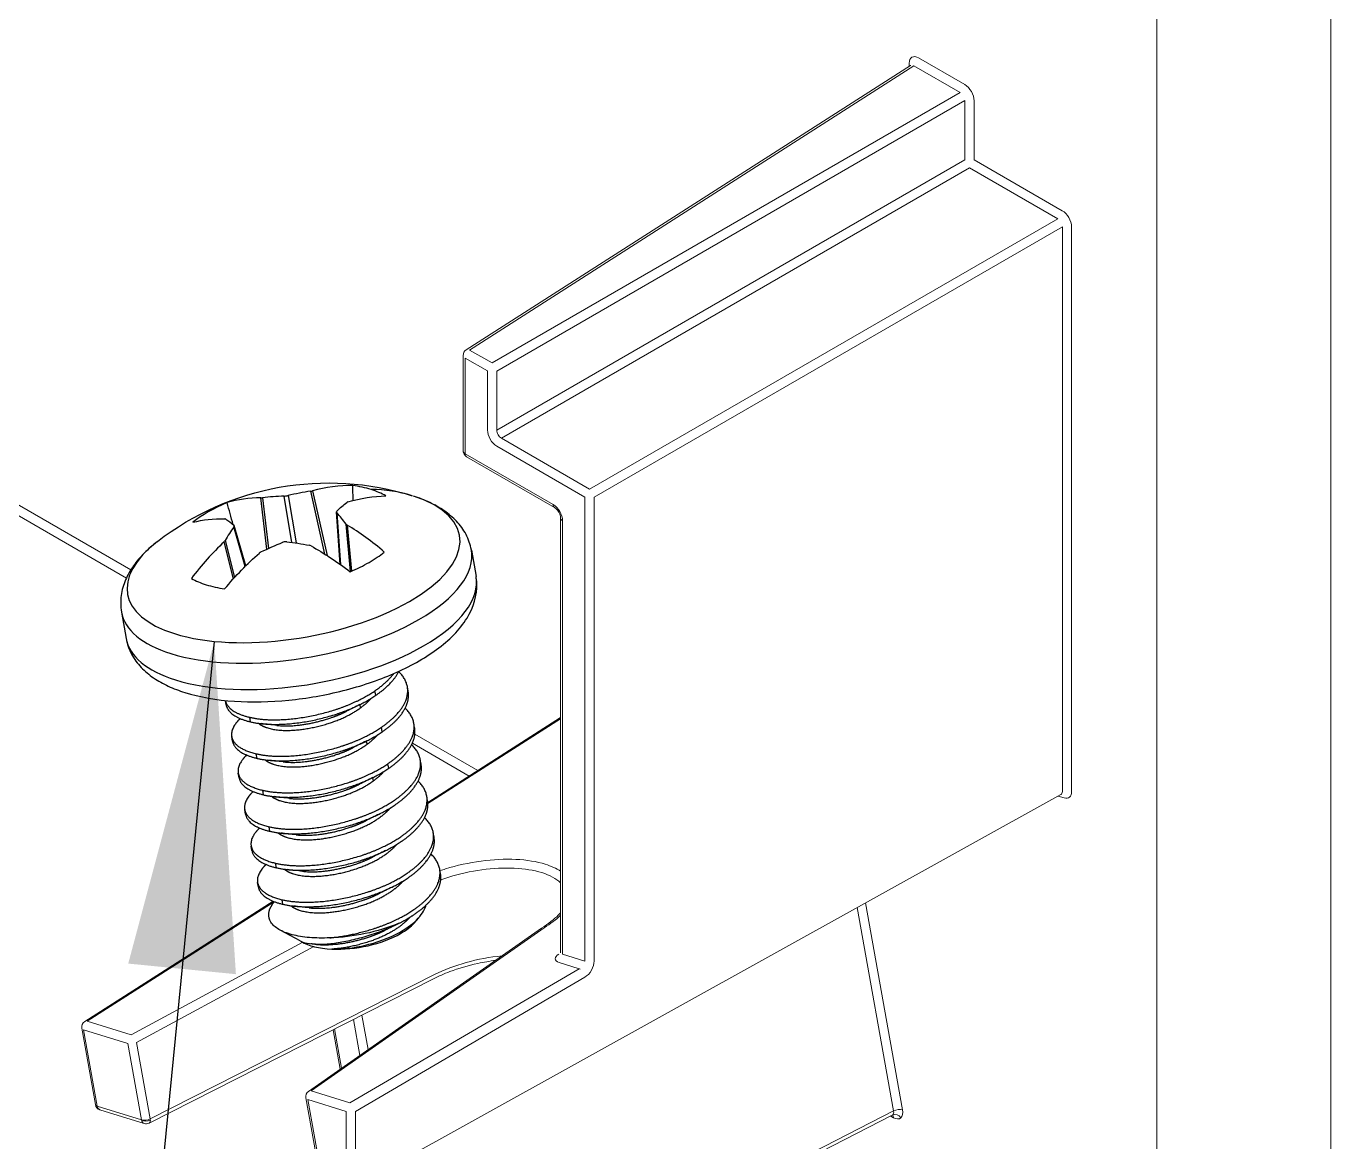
# Model space of a CAD drawing. Extents: x 0 to 11.3, y -6 to 0.
# Drawn here: x 5.117 to 6.108, y -2.109 to -1.262 of the extents above; entities that cross this region are included whole.
import ezdxf

# ---------------------------------------------------------------- set-up
doc = ezdxf.new("R2010")
doc.units = 0
doc.header["$LTSCALE"] = 0.5
doc.header["$MEASUREMENT"] = 0
doc.layers.get('0').update_dxf_attribs({"color": 255, "linetype": 'CONTINUOUS'})
for name, color, linetype in [('End Cap', 92, 'CONTINUOUS'), ('FAB DWG', 221, 'CONTINUOUS'), ('Hardware', 242, 'CONTINUOUS')]:
    doc.layers.add(name, color=color, linetype=linetype)
doc.styles.add('ROM2', font='romans.shx', dxfattribs={"width": 0.85, "height": 1.5})
doc.dimstyles.new('LAYOUT_OVERALL-2020', dxfattribs={"dimtxt": 1.5, "dimasz": 1.5, "dimexe": 0.125, "dimexo": 0.125, "dimgap": 0.06, "dimtad": 0, "dimtih": 1, "dimtoh": 1, "dimdec": 4, "dimzin": 7, "dimdsep": 46, "dimlunit": 4, "dimtxsty": 'ROM2', "dimblk1": 'OPEN90', "dimcen": 0, "dimclrd": 256, "dimclre": 256, "dimclrt": 6, "dimadec": 0, "dimazin": 2, "dimtp": 0.1, "dimtm": 0.1, "dimtfac": 0.71, "dimtdec": 4, "dimtofl": 0, "dimtmove": 0, "dimatfit": 3, "dimfxl": 1, "dimfrac": 2, "dimtolj": 1, "dimtzin": 7, "dimlwd": -1, "dimlwe": -1, "dimarcsym": 1})

# ---------------------------------------------------------------- blocks, each defined once
blk = doc.blocks.new('_Open90')
at = {"color": 0, "linetype": 'ByBlock', "lineweight": -2}
for p, q in [((-0.5, 0.5), (0, 0)), ((0, 0), (-1, 0)), ((0, 0), (-0.5, -0.5))]:
    blk.add_line(p, q, dxfattribs=at)

msp = doc.modelspace()

# ---------------------------------------------------------------- linework, layer by layer
at = {"layer": 'End Cap', "lineweight": 13, "transparency": 16777216, "extrusion": (1.11022e-16, 0.816497, 0.57735)}
for p, q in [((6.10832, -0.92782), (6.10832, -4.38565)), ((5.97609, -1.00416), (5.97609, -4.41708)), ((5.83016, -1.30619), (5.79498, -1.28589)), ((5.45135, -1.50764), (5.78901, -1.29172)), ((5.45395, -1.50783), (5.79154, -1.29195)), ((5.78791, -1.28997), (5.78791, -1.29242)), ((5.79154, -1.29195), (5.82672, -1.31226)), ((5.82672, -1.31226), (5.47097, -1.51765)), ((5.47451, -1.52377), (5.83025, -1.31839)), ((5.83025, -1.31839), (5.83025, -1.36325)), ((5.83723, -1.3633), (5.83723, -1.31844)), ((5.83025, -1.36325), (5.47451, -1.56864)), ((5.9042, -1.40197), (5.83723, -1.3633)), ((5.47804, -1.57476), (5.83379, -1.36937)), ((5.83379, -1.36937), (5.90076, -1.40804)), ((5.90076, -1.40804), (5.54501, -1.61343)), ((5.54855, -1.61955), (5.90429, -1.41416)), ((5.90429, -1.41416), (5.90429, -1.84318)), ((5.91127, -1.84323), (5.91127, -1.41421)), ((5.44904, -1.58453), (5.44904, -1.51185)), ((5.45051, -1.51389), (5.46753, -1.52372)), ((5.45051, -1.58658), (5.45051, -1.51389)), ((5.47097, -1.51765), (5.45395, -1.50783)), ((5.46753, -1.52372), (5.46753, -1.56859)), ((5.47451, -1.56864), (5.47451, -1.52377)), ((4.94028, -1.53504), (5.19314, -1.68103)), ((5.19646, -1.67489), (4.94372, -1.52897)), ((5.54501, -1.61343), (5.47804, -1.57476)), ((5.4746, -1.58083), (5.54157, -1.61949)), ((5.51748, -1.62524), (5.45051, -1.58658)), ((5.51851, -1.62753), (5.45154, -1.58886)), ((5.54157, -1.61949), (5.54157, -1.97193)), ((5.54855, -1.97198), (5.54855, -1.61955)), ((5.52168, -1.63098), (5.52248, -1.63052)), ((5.52308, -1.96585), (5.52308, -1.63544)), ((5.52455, -1.96663), (5.52455, -1.63748)), ((5.42217, -1.85147), (5.52308, -1.78707)), ((5.42224, -1.85241), (5.52308, -1.78806)), ((5.46024, -1.82718), (5.41235, -1.79953)), ((5.41042, -1.80647), (5.45361, -1.83141)), ((5.90319, -1.8455), (5.36612, -2.1434)), ((5.90121, -1.8466), (5.90578, -1.84802)), ((5.16148, -2.01784), (5.3046, -1.92651)), ((5.16328, -2.01768), (5.30555, -1.92688)), ((5.74838, -1.93137), (5.77602, -2.08583)), ((5.78291, -2.08492), (5.75479, -1.92781)), ((5.50852, -1.94701), (5.3316, -2.07096)), ((5.33358, -2.07067), (5.5105, -1.94673)), ((5.32712, -1.95768), (5.19685, -2.02812)), ((5.20086, -2.03375), (5.33547, -1.96096)), ((5.54157, -1.97193), (5.52455, -1.96663)), ((5.42736, -1.98218), (5.21126, -2.09186)), ((5.53715, -1.9778), (5.36281, -2.07977)), ((5.5219, -1.97305), (5.53715, -1.9778)), ((5.2104, -2.09508), (5.4265, -1.98539)), ((5.36714, -2.08625), (5.54148, -1.98427)), ((5.19685, -2.02812), (5.16328, -2.01768)), ((5.36568, -2.01626), (5.37058, -2.04365)), ((5.37685, -2.03926), (5.37214, -2.01298)), ((5.16965, -2.08105), (5.15925, -2.02294)), ((5.17104, -2.08221), (5.16063, -2.0241)), ((5.16063, -2.0241), (5.1942, -2.03455)), ((5.35562, -2.05413), (5.35024, -2.0241)), ((5.35666, -2.0534), (5.35132, -2.02355)), ((5.1942, -2.03455), (5.2046, -2.09266)), ((5.21126, -2.09186), (5.20086, -2.03375)), ((5.36281, -2.07977), (5.33358, -2.07067)), ((5.32955, -2.07594), (5.33995, -2.13405)), ((5.33093, -2.0771), (5.36016, -2.08619)), ((5.34133, -2.13521), (5.33093, -2.0771)), ((5.2046, -2.09266), (5.17104, -2.08221)), ((5.17309, -2.08494), (5.20665, -2.09539)), ((5.36016, -2.08619), (5.36016, -2.14107)), ((5.36714, -2.14112), (5.36714, -2.08625)), ((5.41688, -2.27224), (5.77506, -2.0891)), ((5.77602, -2.08583), (5.41795, -2.26891)), ((5.77389, -2.0897), (5.77602, -2.09094))]:
    msp.add_line(p, q, dxfattribs=at)
at = {"layer": 'End Cap', "lineweight": 13, "transparency": 16777216, "extrusion": (-6.40988e-17, 1.66533e-16, -1)}
msp.add_arc((-5.45404, -1.51185), 0.005, 0, 57.40311, dxfattribs=at)
at = {"layer": 'End Cap', "lineweight": 13, "transparency": 16777216, "extrusion": (-8.5876e-18, 2.22045e-16, -1)}
msp.add_arc((-5.45404, -1.58453), 0.005, 300, 0, dxfattribs=at)
at = {"layer": 'End Cap', "lineweight": 13, "transparency": 16777216, "extrusion": (1.02435e-16, 3.33067e-16, -1)}
msp.add_arc((-5.16417, -2.02206), 0.005, 349.85231, 57.45442, dxfattribs=at)
at = {"layer": 'End Cap', "lineweight": 13, "transparency": 16777216, "extrusion": (-8.5876e-18, 1.66533e-16, -1)}
msp.add_arc((-5.33447, -2.07506), 0.005, 349.85231, 54.98533, dxfattribs=at)
at = {"layer": 'End Cap', "lineweight": 13, "transparency": 16777216, "extrusion": (1.02435e-16, 1.66533e-16, -1)}
msp.add_arc((-5.17457, -2.08017), 0.005, 287.28609, 349.85231, dxfattribs=at)
at = {"layer": 'End Cap', "lineweight": 13, "transparency": 16777216, "extrusion": (1.02435e-16, 2.22045e-16, -1)}
msp.add_arc((-5.20814, -2.09062), 0.005, 243.08996, 287.28609, dxfattribs=at)
at = {"layer": 'End Cap', "lineweight": 13, "transparency": 16777216, "extrusion": (2.55213e-17, 3.22675e-16, -1)}
msp.add_ellipse((5.794, -1.29301), major_axis=(0.00384, -0.00771), ratio=0.611894, start_param=-4.030089, end_param=-3.179469, dxfattribs=at)
at = {"layer": 'End Cap', "lineweight": 13, "transparency": 16777216, "extrusion": (-6.09123e-17, 2.92665e-16, -1)}
msp.add_ellipse((5.79458, -1.29267), major_axis=(0.00476, -0.00718), ratio=0.611894, start_param=-3.103716, end_param=-2.253096, dxfattribs=at)
at = {"layer": 'End Cap', "lineweight": 13, "transparency": 16777216}
for centre, major_axis, ratio, start_param, end_param in [((5.79098, -1.29556), (0.00174, -0.00396), 0.607897, -3.075114, -3.046521), ((5.45404, -1.58453), (-0.0025, -0.00433), 0.57735, -0.785398, 0), ((5.52101, -1.6232), (-0.0025, -0.00433), 0.57735, -0.785398, 0.000005), ((5.90094, -1.84159), (0.00227, -0.00389), 0.635348, -0.010682, 0.82339), ((5.4711, -1.99963), (-0.0689, -0.01233), 0.432923, -1.755604, -0.962937), ((5.53804, -1.98218), (0.00252, -0.00432), 0.542752, 2.352586, 2.579133), ((5.17457, -2.08017), (-0.00492, -0.00088), 0.432923, 0, 0.695126), ((5.17457, -2.08017), (-0.00149, -0.00477), 0.692275, -0.927394, 0), ((5.77271, -2.08542), (-0.00258, 0.00354), 0.61304, -3.240894, -3.086737), ((5.77249, -2.09298), (0.0025, 0.00433), 0.57735, -0.785398, -0.179247), ((5.77297, -2.08519), (0.00216, -0.00387), 0.598865, 0.12679, 1.091442), ((5.77802, -2.09309), (-0.00329, 0.00377), 0.811264, -1.729299, -0.200584), ((5.77938, -2.08696), (-0.00492, -0.00088), 0.432923, -2.446467, -0.901876), ((5.20814, -2.09062), (0.00492, 0.00088), 0.432923, -2.446467, -0.962937), ((5.20814, -2.09062), (0.005, 0), 0.57735, -2.356194, -0.870446), ((5.20814, -2.09062), (0.00226, -0.00446), 0.514818, 0, 0.815728), ((5.20814, -2.09062), (-0.00226, 0.00446), 0.514818, -2.325865, -2.100161)]:
    msp.add_ellipse(centre, major_axis=major_axis, ratio=ratio, start_param=start_param, end_param=end_param, dxfattribs=at)
at = {"layer": 'End Cap', "lineweight": 13, "transparency": 16777216, "extrusion": (9.65488e-17, 2.60222e-16, -1)}
msp.add_ellipse((5.83057, -1.31345), major_axis=(0.00496, -0.00771), ratio=0.540375, start_param=-2.331832, end_param=-1.481211, dxfattribs=at)
at = {"layer": 'End Cap', "lineweight": 13, "transparency": 16777216, "extrusion": (1.43788e-16, 4.48545e-16, -1)}
msp.add_ellipse((5.83115, -1.31446), major_axis=(-0.00419, 0.00815), ratio=0.540375, start_param=1.481211, end_param=2.331832, dxfattribs=at)
at = {"layer": 'End Cap', "lineweight": 13, "transparency": 16777216, "extrusion": (2.06522e-16, 3.97046e-16, -1)}
msp.add_ellipse((5.9046, -1.40922), major_axis=(0.00496, -0.00771), ratio=0.540375, start_param=-2.331832, end_param=-1.481211, dxfattribs=at)
at = {"layer": 'End Cap', "lineweight": 13, "transparency": 16777216, "extrusion": (2.43941e-16, 3.75219e-16, -1)}
msp.add_ellipse((5.90519, -1.41023), major_axis=(-0.00419, 0.00815), ratio=0.540375, start_param=1.481211, end_param=2.331832, dxfattribs=at)
at = {"layer": 'End Cap', "lineweight": 13, "transparency": 16777216, "extrusion": (3.19415e-16, 2.89195e-16, -1)}
msp.add_ellipse((5.47361, -1.57257), major_axis=(-0.00419, 0.00815), ratio=0.540375, start_param=-1.660381, end_param=-0.809761, dxfattribs=at)
at = {"layer": 'End Cap', "lineweight": 13, "transparency": 16777216, "extrusion": (2.36572e-16, 3.50371e-16, -1)}
msp.add_ellipse((5.47419, -1.57357), major_axis=(0.00496, -0.00771), ratio=0.540375, start_param=0.809761, end_param=1.660381, dxfattribs=at)
at = {"layer": 'End Cap', "lineweight": 13, "transparency": 16777216, "extrusion": (1.72796e-16, 1.5009e-16, -1)}
msp.add_ellipse((5.47763, -1.57059), major_axis=(-0.00208, 0.00409), ratio=0.569264, start_param=-1.664548, end_param=-0.813996, dxfattribs=at)
at = {"layer": 'End Cap', "lineweight": 13, "transparency": 16777216, "extrusion": (3.58158e-16, 3.6558e-16, -1)}
msp.add_ellipse((5.47792, -1.57109), major_axis=(0.0025, -0.00384), ratio=0.569264, start_param=0.813996, end_param=1.664548, dxfattribs=at)
at = {"layer": 'End Cap', "lineweight": 13, "transparency": 16777216, "extrusion": (1.2326e-32, 5.55112e-17, -1)}
msp.add_ellipse((5.45404, -1.58453), major_axis=(-0.005, 0), ratio=0.57735, start_param=-0.785398, end_param=0, dxfattribs=at)
at = {"layer": 'End Cap', "lineweight": 13, "transparency": 16777216, "extrusion": (1.73273e-16, 2.43597e-16, -1)}
msp.add_ellipse((5.51788, -1.6325), major_axis=(0.00496, -0.00771), ratio=0.540375, start_param=-2.331832, end_param=-1.481211, dxfattribs=at)
at = {"layer": 'End Cap', "lineweight": 13, "transparency": 16777216, "extrusion": (9.80061e-17, 1.12852e-16, -1)}
msp.add_ellipse((5.51846, -1.6335), major_axis=(-0.00419, 0.00815), ratio=0.540375, start_param=1.481211, end_param=2.331832, dxfattribs=at)
at = {"layer": 'End Cap', "lineweight": 13, "transparency": 16777216, "extrusion": (-8.05497e-17, 1.11022e-16, -1)}
msp.add_ellipse((5.52808, -1.63544), major_axis=(-0.005, 0), ratio=0.57735, start_param=-0.785398, end_param=0.000005, dxfattribs=at)
at = {"layer": 'End Cap', "lineweight": 13, "transparency": 16777216, "extrusion": (4.08372e-17, 2.31946e-16, -1)}
msp.add_ellipse((5.51139, -1.95111), major_axis=(-0.00287, 0.0041), ratio=0.014683, start_param=0, end_param=0.058734, dxfattribs=at)
at = {"layer": 'End Cap', "lineweight": 13, "transparency": 16777216, "extrusion": (1.28884e-16, 4.13956e-16, -1)}
msp.add_ellipse((5.77644, -2.08402), major_axis=(0.00474, -0.00732), ratio=0.613354, start_param=-0.088945, end_param=0.87579, dxfattribs=at)
at = {"layer": 'End Cap', "lineweight": 13, "transparency": 16777216, "extrusion": (1.51611e-16, 3.21489e-16, -1)}
msp.add_ellipse((5.77696, -2.08356), major_axis=(0.0039, -0.00796), ratio=0.594211, start_param=-1.122922, end_param=-0.158187, dxfattribs=at)
at = {"layer": 'End Cap', "lineweight": 13, "transparency": 16777216, "extrusion": (-2.42037e-16, 2.49733e-16, -1)}
msp.add_ellipse((5.20814, -2.09062), major_axis=(-0.00149, -0.00477), ratio=0.692275, start_param=0, end_param=0.927394, dxfattribs=at)
at = {"layer": 'End Cap', "lineweight": 13, "transparency": 16777216}
for points, knots in [([(5.52168, -1.63098), (5.52138, -1.63046), (5.52104, -1.62996), (5.52034, -1.62908), (5.51997, -1.62869), (5.51927, -1.62805), (5.51893, -1.62779), (5.5186, -1.62758), (5.51856, -1.62755), (5.51851, -1.62753)], [0, 0, 0, 0, 0.00178637, 0.00178637, 0.003525184, 0.003525184, 0.005213675, 0.005213675, 0.005489646, 0.005489646, 0.005489646, 0.005489646]), ([(5.52308, -1.63544), (5.52308, -1.63518), (5.52306, -1.63486), (5.52294, -1.63414), (5.52285, -1.63374), (5.52258, -1.63287), (5.52239, -1.63238), (5.52202, -1.63159), (5.52186, -1.63128), (5.52168, -1.63098)], [0, 0, 0, 0, 0.001417555, 0.001417555, 0.002836711, 0.002836711, 0.004455887, 0.004455887, 0.005496764, 0.005496764, 0.005496764, 0.005496764]), ([(5.90384, -1.84531), (5.90384, -1.84531), (5.90383, -1.84531), (5.90376, -1.84531), (5.90365, -1.84532), (5.90344, -1.84538), (5.90337, -1.8454), (5.9033, -1.84543)], [0.001051951, 0.001051951, 0.001051951, 0.001051951, 0.001605707, 0.001605707, 0.003160955, 0.003160955, 0.003876773, 0.003876773, 0.003876773, 0.003876773]), ([(5.51139, -1.89838), (5.505, -1.89639), (5.49739, -1.89515), (5.48907, -1.89475), (5.48076, -1.89435), (5.47173, -1.89478), (5.46262, -1.89602), (5.45351, -1.89725), (5.4443, -1.8993), (5.43563, -1.90201), (5.43422, -1.90245), (5.43281, -1.90291), (5.43142, -1.90339)], [0, 0, 0, 0, 0.25, 0.25, 0.25, 0.5, 0.5, 0.5, 0.75, 0.75, 0.75, 0.7909221, 0.7909221, 0.7909221, 0.7909221]), ([(5.432, -1.9103), (5.43398, -1.90958), (5.436, -1.90889), (5.43805, -1.90825), (5.44614, -1.90571), (5.45473, -1.90379), (5.46323, -1.90263), (5.47173, -1.90146), (5.48015, -1.90105), (5.48791, -1.90142), (5.49567, -1.9018), (5.50277, -1.90295), (5.50874, -1.9048)], [0.1866662, 0.1866662, 0.1866662, 0.1866662, 0.25, 0.25, 0.25, 0.5, 0.5, 0.5, 0.75, 0.75, 0.75, 1, 1, 1, 1]), ([(5.50876, -1.94685), (5.51385, -1.94371), (5.51816, -1.94032), (5.52196, -1.93636), (5.52254, -1.93571), (5.52308, -1.93506)], [0, 0, 0, 0, 0.0222126, 0.0222126, 0.02659988, 0.02659988, 0.02659988, 0.02659988]), ([(5.47367, -1.97143), (5.46916, -1.97203), (5.46464, -1.97282), (5.45281, -1.97539), (5.44562, -1.97748), (5.43454, -1.98161), (5.43034, -1.98345), (5.4265, -1.98539)], [3.9141302, 3.9141302, 3.9141302, 3.9141302, 4.102203, 4.102203, 4.4145464, 4.4145464, 4.6251225, 4.6251225, 4.6251225, 4.6251225]), ([(5.5219, -1.97305), (5.52007, -1.97248), (5.519, -1.97147), (5.51897, -1.9703), (5.51894, -1.96912), (5.51994, -1.96779), (5.52172, -1.96666)], [0, 0, 0, 0, 0.5, 0.5, 0.5, 1, 1, 1, 1]), ([(5.54855, -1.97198), (5.54855, -1.97414), (5.54779, -1.97671), (5.54649, -1.97897), (5.54519, -1.98123), (5.54335, -1.98318), (5.54148, -1.98427)], [0, 0, 0, 0, 0.5, 0.5, 0.5, 1, 1, 1, 1]), ([(5.77568, -2.08894), (5.77568, -2.08894), (5.77568, -2.08894), (5.77566, -2.08894), (5.77556, -2.08894), (5.77534, -2.08899), (5.77522, -2.08903), (5.7751, -2.08908)], [0.002734673, 0.002734673, 0.002734673, 0.002734673, 0.002943575, 0.002943575, 0.004487537, 0.004487537, 0.005644887, 0.005644887, 0.005644887, 0.005644887])]:
    msp.add_open_spline(points, degree=3, knots=knots, dxfattribs=at)
for points in [[(5.91127, -1.84323), (5.91127, -1.84699), (5.90895, -1.84901), (5.90578, -1.84802)], [(5.52308, -1.90373), (5.51989, -1.90161), (5.51595, -1.8998), (5.51139, -1.89838)], [(5.50874, -1.9048), (5.51483, -1.9067), (5.51972, -1.90933), (5.52308, -1.9125)], [(5.5105, -1.94673), (5.51544, -1.94368), (5.51969, -1.94042), (5.52308, -1.93707)]]:
    msp.add_open_spline(points, degree=3, dxfattribs=at)
at = {"layer": 'Hardware', "linetype": 'Continuous', "lineweight": 25, "transparency": 16777216, "extrusion": (1.11022e-16, 0.816497, 0.57735)}
for p, q in [((5.34402, -1.6629), (5.33326, -1.61503)), ((5.33462, -1.61476), (5.34567, -1.66394)), ((5.29987, -1.65908), (5.29536, -1.62015)), ((5.29659, -1.62006), (5.30105, -1.65853)), ((5.31889, -1.65394), (5.31298, -1.61878)), ((5.31599, -1.61837), (5.32204, -1.6544)), ((5.35571, -1.67069), (5.35289, -1.6308)), ((5.35317, -1.63141), (5.35596, -1.67087)), ((5.28339, -1.67219), (5.27478, -1.64217)), ((5.28382, -1.67176), (5.27505, -1.64117)), ((5.36335, -1.67616), (5.36007, -1.64001)), ((5.36093, -1.64075), (5.36411, -1.67583)), ((5.27451, -1.68156), (5.26736, -1.65359)), ((5.26816, -1.65262), (5.27533, -1.68066)), ((5.45528, -1.65974), (5.45883, -1.67977)), ((5.18942, -1.70684), (5.19297, -1.72687)), ((5.40726, -1.76703), (5.40665, -1.76356)), ((5.26892, -1.77724), (5.26835, -1.77403)), ((5.38266, -1.77012), (5.38204, -1.76666)), ((5.37112, -1.77958), (5.37068, -1.7771)), ((5.28753, -1.79027), (5.28691, -1.78681)), ((5.41217, -1.79474), (5.41156, -1.79127)), ((5.27383, -1.80496), (5.27322, -1.80149)), ((5.38757, -1.79784), (5.38695, -1.79437)), ((5.37603, -1.8073), (5.37559, -1.80481)), ((5.29244, -1.81799), (5.29182, -1.81452)), ((5.39248, -1.82555), (5.39186, -1.82208)), ((5.41708, -1.82245), (5.41647, -1.81899)), ((5.27874, -1.83267), (5.27813, -1.82921)), ((5.38094, -1.83501), (5.3805, -1.83253)), ((5.29735, -1.8457), (5.29673, -1.84224)), ((5.42199, -1.85016), (5.42138, -1.8467)), ((5.28365, -1.86038), (5.28304, -1.85692)), ((5.30226, -1.87341), (5.30164, -1.86995)), ((5.4269, -1.87787), (5.42629, -1.87441)), ((5.28856, -1.88809), (5.28795, -1.88463)), ((5.30717, -1.90112), (5.30655, -1.89766)), ((5.43181, -1.90559), (5.4312, -1.90212)), ((5.29347, -1.91581), (5.29286, -1.91234)), ((5.31208, -1.92884), (5.31146, -1.92537)), ((5.41171, -1.94312), (5.41535, -1.93903)), ((5.32528, -1.9567), (5.31002, -1.94851))]:
    msp.add_line(p, q, dxfattribs=at)
at = {"layer": 'Hardware', "linetype": 'Continuous', "lineweight": 25, "transparency": 16777216, "extrusion": (1.02435e-16, 2.22045e-16, -1)}
msp.add_arc((-5.34673, -1.82091), 0.21214, 52.22007, 107.44214, dxfattribs=at)
at = {"layer": 'Hardware', "linetype": 'Continuous', "lineweight": 25, "transparency": 16777216}
for centre, major_axis, ratio, start_param, end_param in [((5.34049, -1.81597), (-0.1311, -0.16582), 0.894144, -2.381083, -2.293516), ((5.34577, -1.82071), (0.04275, 0.20778), 0.726457, 0.152499, 0.347154), ((5.31645, -1.64996), (-0.0872, -0.01545), 0.434625, -2.445708, -2.237506), ((5.34673, -1.82091), (0.06359, 0.20238), 0.691207, 0, 0.214631), ((5.31645, -1.64996), (-0.0872, -0.01545), 0.434625, -2.653909, -2.445708), ((5.32016, -1.67094), (0.12612, 0.02235), 0.434625, -2.445708, 0.690811), ((5.31645, -1.64996), (-0.0872, -0.01545), 0.434625, -1.083113, -0.66671), ((5.34776, -1.82044), (-0.08845, 0.19281), 0.613033, -0.279491, -0.084836), ((5.35388, -1.81413), (-0.14548, 0.15336), 0.832759, -0.637488, -0.549921), ((5.36323, -1.81707), (-0.04793, 0.20588), 0.305745, -0.61081, -0.523243), ((5.3309, -1.8215), (0.00796, -0.21124), 0.453941, -2.601739, -2.514172), ((5.34776, -1.82044), (-0.08845, 0.19281), 0.613033, -0.926369, -0.731714), ((5.32016, -1.67094), (-0.12612, -0.02235), 0.434625, -0.690811, 0.695885), ((5.34577, -1.82071), (-0.04275, -0.20778), 0.726457, -2.342216, -2.147561), ((5.31645, -1.64996), (0.0872, 0.01545), 0.434625, -0.874912, -0.66671), ((5.32235, -1.68329), (0.13293, 0.02355), 0.434625, -0.874912, 0), ((5.31645, -1.64996), (0.0872, 0.01545), 0.434625, -1.083113, -0.874912), ((5.31645, -1.64996), (0.0872, 0.01545), 0.434625, -2.653909, -2.445708), ((5.3259, -1.70332), (0.13293, 0.02355), 0.434625, -0.874912, 0), ((5.31645, -1.64996), (0.0872, 0.01545), 0.434625, -2.445708, -2.237506), ((5.32235, -1.68329), (-0.13293, -0.02355), 0.434625, 0, 0.695885), ((5.32235, -1.68329), (0.13293, 0.02355), 0.434625, -2.445708, -0.874912), ((5.3259, -1.70332), (-0.13293, -0.02355), 0.434625, 0, 0.695885), ((5.3259, -1.70332), (0.13293, 0.02355), 0.434625, -2.445708, -0.874912), ((5.36792, -1.9405), (0.04796, 0.0085), 0.434625, -2.047437, -0.874912), ((5.36792, -1.9405), (0.04796, 0.0085), 0.434625, -0.874912, -0.503608), ((5.36792, -1.9405), (0.04796, 0.0085), 0.434625, -2.694998, -2.047437)]:
    msp.add_ellipse(centre, major_axis=major_axis, ratio=ratio, start_param=start_param, end_param=end_param, dxfattribs=at)
at = {"layer": 'Hardware', "linetype": 'Continuous', "lineweight": 25, "transparency": 16777216, "extrusion": (-3.28877e-17, 2.28303e-16, -1)}
msp.add_ellipse((5.36306, -1.82306), major_axis=(0.02763, 0.20957), ratio=0.378181, start_param=-0.453131, end_param=-0.365564, dxfattribs=at)
at = {"layer": 'Hardware', "linetype": 'Continuous', "lineweight": 25, "transparency": 16777216, "extrusion": (-1.06599e-16, 1.04773e-16, -1)}
msp.add_ellipse((5.34774, -1.82133), major_axis=(0.08187, 0.19569), ratio=0.650697, start_param=-0.480857, end_param=-0.286202, dxfattribs=at)
at = {"layer": 'Hardware', "linetype": 'Continuous', "lineweight": 25, "transparency": 16777216, "extrusion": (6.79873e-18, 1.14237e-16, -1)}
msp.add_ellipse((5.34673, -1.82091), major_axis=(0.06359, 0.20238), ratio=0.00106, start_param=0, end_param=0.004239, dxfattribs=at)
at = {"layer": 'Hardware', "linetype": 'Continuous', "lineweight": 25, "transparency": 16777216, "extrusion": (3.773e-16, 3.32154e-16, -1)}
msp.add_ellipse((5.34574, -1.8216), major_axis=(-0.12173, 0.17373), ratio=0.537273, start_param=0.189421, end_param=0.384076, dxfattribs=at)
at = {"layer": 'Hardware', "linetype": 'Continuous', "lineweight": 25, "transparency": 16777216, "extrusion": (1.51009e-16, 3.62313e-16, -1)}
msp.add_ellipse((5.33073, -1.8275), major_axis=(-0.08047, 0.19548), ratio=0.229985, start_param=0.321964, end_param=0.409531, dxfattribs=at)
at = {"layer": 'Hardware', "linetype": 'Continuous', "lineweight": 25, "transparency": 16777216, "extrusion": (3.10854e-17, 4.70001e-16, -1)}
msp.add_ellipse((5.35347, -1.8286), major_axis=(0.15901, 0.13928), ratio=0.818384, start_param=-1.250054, end_param=-1.162486, dxfattribs=at)
at = {"layer": 'Hardware', "linetype": 'Continuous', "lineweight": 25, "transparency": 16777216, "extrusion": (2.24747e-17, 3.22902e-16, -1)}
msp.add_ellipse((5.34008, -1.83044), major_axis=(0.17328, -0.12108), ratio=0.756999, start_param=-2.185625, end_param=-2.098058, dxfattribs=at)
at = {"layer": 'Hardware', "linetype": 'Continuous', "lineweight": 25, "transparency": 16777216, "extrusion": (-8.35931e-18, 1.23845e-16, -1)}
msp.add_ellipse((5.34774, -1.82133), major_axis=(0.08187, 0.19569), ratio=0.650697, start_param=-1.127735, end_param=-0.93308, dxfattribs=at)
at = {"layer": 'Hardware', "linetype": 'Continuous', "lineweight": 25, "transparency": 16777216, "extrusion": (2.09061e-16, 2.82052e-16, -1)}
msp.add_ellipse((5.34574, -1.8216), major_axis=(0.12173, -0.17373), ratio=0.537273, start_param=-2.305294, end_param=-2.110639, dxfattribs=at)
at = {"layer": 'Hardware', "linetype": 'Continuous', "lineweight": 25, "transparency": 16777216, "extrusion": (1.3665e-16, 2.42117e-17, -1)}
msp.add_ellipse((5.36474, -1.9225), major_axis=(-0.06794, -0.01204), ratio=0.434625, start_param=-2.036775, end_param=-1.2416, dxfattribs=at)
at = {"layer": 'Hardware', "linetype": 'Continuous', "lineweight": 25, "transparency": 16777216}
for points in [[(5.33326, -1.61503), (5.33376, -1.61496), (5.33423, -1.61486), (5.33462, -1.61476)], [(5.36551, -1.62208), (5.36537, -1.61826), (5.36523, -1.61444), (5.36509, -1.61062)], [(5.27427, -1.64037), (5.27273, -1.63482), (5.27119, -1.62927), (5.26965, -1.62372)], [(5.29536, -1.62015), (5.2957, -1.62015), (5.29613, -1.62012), (5.29659, -1.62006)], [(5.36143, -1.62318), (5.36105, -1.62329), (5.36074, -1.62344), (5.36054, -1.6236)], [(5.26862, -1.63621), (5.26845, -1.6361), (5.26819, -1.63604), (5.26786, -1.63603)], [(5.36007, -1.64001), (5.36027, -1.64027), (5.36057, -1.64053), (5.36093, -1.64075)], [(5.26736, -1.65359), (5.2677, -1.65327), (5.26797, -1.65294), (5.26816, -1.65262)], [(5.29543, -1.66119), (5.29496, -1.66142), (5.29453, -1.6617), (5.29417, -1.66201)], [(5.33343, -1.65663), (5.33305, -1.65642), (5.33259, -1.65625), (5.3321, -1.65616)], [(5.37051, -1.77719), (5.3671, -1.77888), (5.36371, -1.78056), (5.3604, -1.78224)], [(5.30736, -1.79295), (5.30344, -1.79249), (5.29955, -1.79206), (5.29566, -1.79164)], [(5.37542, -1.8049), (5.37201, -1.80659), (5.36862, -1.80827), (5.36531, -1.80995)], [(5.31227, -1.82066), (5.30835, -1.82021), (5.30446, -1.81977), (5.30058, -1.81935)], [(5.38033, -1.83261), (5.37692, -1.8343), (5.37353, -1.83599), (5.37022, -1.83766)], [(5.31718, -1.84837), (5.31326, -1.84792), (5.30937, -1.84749), (5.30549, -1.84706)], [(5.38524, -1.86032), (5.38183, -1.86201), (5.37844, -1.8637), (5.37513, -1.86537)], [(5.32209, -1.87608), (5.31817, -1.87563), (5.31428, -1.8752), (5.3104, -1.87477)], [(5.39015, -1.88804), (5.38674, -1.88973), (5.38335, -1.89141), (5.38004, -1.89309)], [(5.327, -1.90379), (5.32308, -1.90334), (5.31919, -1.90291), (5.31531, -1.90249)], [(5.39506, -1.91575), (5.39165, -1.91744), (5.38827, -1.91912), (5.38495, -1.9208)], [(5.33191, -1.93151), (5.32799, -1.93106), (5.3241, -1.93062), (5.32022, -1.9302)], [(5.39994, -1.94348), (5.39654, -1.94516), (5.39316, -1.94684), (5.38986, -1.94851)], [(5.33682, -1.95922), (5.33565, -1.95909), (5.33449, -1.95895), (5.33334, -1.95882)]]:
    msp.add_open_spline(points, degree=3, dxfattribs=at)
for points, knots in [([(5.31298, -1.61878), (5.31338, -1.61877), (5.31382, -1.61873), (5.31425, -1.61868), (5.31469, -1.61863), (5.31514, -1.61855), (5.31557, -1.61846), (5.31572, -1.61843), (5.31586, -1.6184), (5.31599, -1.61837)], [0, 0, 0, 0, 0.00003392832, 0.00003392832, 0.00003392832, 0.00006785849, 0.00006785849, 0.00006785849, 0.00007902941, 0.00007902941, 0.00007902941, 0.00007902941]), ([(5.45528, -1.65974), (5.45455, -1.6556), (5.45314, -1.65159), (5.44927, -1.64423), (5.44681, -1.64088), (5.44119, -1.6349), (5.43803, -1.63225), (5.43119, -1.62753), (5.42751, -1.62546), (5.41968, -1.62178), (5.41553, -1.62019), (5.41118, -1.6188)], [2.4457078, 2.4457078, 2.4457078, 2.4457078, 2.58387, 2.58387, 2.7220321, 2.7220321, 2.8601942, 2.8601942, 2.9983563, 2.9983563, 3.1365184, 3.1365184, 3.1365184, 3.1365184]), ([(5.35321, -1.63006), (5.35303, -1.63023), (5.35292, -1.63043), (5.35289, -1.63062), (5.35286, -1.63082), (5.35291, -1.63102), (5.35303, -1.63122), (5.35307, -1.63128), (5.35311, -1.63134), (5.35317, -1.63141)], [0, 0, 0, 0, 0.00003392832, 0.00003392832, 0.00003392832, 0.00006785849, 0.00006785849, 0.00006785849, 0.00007902941, 0.00007902941, 0.00007902941, 0.00007902941]), ([(5.27478, -1.64217), (5.27494, -1.64193), (5.27504, -1.6417), (5.27507, -1.6415), (5.2751, -1.64129), (5.27506, -1.64111), (5.27495, -1.64096), (5.27491, -1.64091), (5.27487, -1.64086), (5.27481, -1.64082)], [0, 0, 0, 0, 0.00003392832, 0.00003392832, 0.00003392832, 0.00006785849, 0.00006785849, 0.00006785849, 0.00007902941, 0.00007902941, 0.00007902941, 0.00007902941]), ([(5.21677, -1.65324), (5.21316, -1.65604), (5.20982, -1.65897), (5.20372, -1.66511), (5.20098, -1.66832), (5.19617, -1.6751), (5.19412, -1.67867), (5.1909, -1.68623), (5.18974, -1.69021), (5.18863, -1.69845), (5.18869, -1.7027), (5.18942, -1.70684)], [4.89649, 4.89649, 4.89649, 4.89649, 5.0346521, 5.0346521, 5.1728142, 5.1728142, 5.3109763, 5.3109763, 5.4491384, 5.4491384, 5.5873005, 5.5873005, 5.5873005, 5.5873005]), ([(5.315, -1.65344), (5.31459, -1.6534), (5.31415, -1.65339), (5.31371, -1.65344), (5.31327, -1.65348), (5.31282, -1.65358), (5.3124, -1.65371), (5.31226, -1.65375), (5.31212, -1.6538), (5.31199, -1.65386)], [0, 0, 0, 0, 0.00003392832, 0.00003392832, 0.00003392832, 0.00006785849, 0.00006785849, 0.00006785849, 0.00007902941, 0.00007902941, 0.00007902941, 0.00007902941]), ([(5.23755, -1.76796), (5.24888, -1.77152), (5.26162, -1.77369), (5.28842, -1.77549), (5.30239, -1.77519), (5.3304, -1.77238), (5.34442, -1.76992), (5.37145, -1.7631), (5.38445, -1.75873), (5.40846, -1.74831), (5.41942, -1.74224), (5.43842, -1.72835), (5.44641, -1.72049), (5.45685, -1.70346), (5.45984, -1.69428), (5.45931, -1.68313), (5.45913, -1.68144), (5.45883, -1.67977)], [0, 0, 0, 0, 0.357927, 0.357927, 0.702311, 0.702311, 1.039571, 1.039571, 1.376757, 1.376757, 1.720649, 1.720649, 2.077895, 2.077895, 2.389932, 2.389932, 2.445708, 2.445708, 2.445708, 2.445708]), ([(5.19297, -1.72687), (5.19371, -1.73104), (5.19513, -1.73508), (5.19905, -1.74248), (5.20154, -1.74585), (5.20721, -1.75186), (5.21041, -1.75451), (5.21732, -1.75924), (5.22105, -1.76132), (5.22896, -1.76499), (5.23315, -1.76658), (5.23755, -1.76796)], [5.5873005, 5.5873005, 5.5873005, 5.5873005, 5.7264775, 5.7264775, 5.8656544, 5.8656544, 6.0048314, 6.0048314, 6.1440083, 6.1440083, 6.2831853, 6.2831853, 6.2831853, 6.2831853]), ([(5.34772, -1.95434), (5.34225, -1.95461), (5.3371, -1.95455), (5.32746, -1.95375), (5.32297, -1.953), (5.31515, -1.95092), (5.31173, -1.94955), (5.30631, -1.94636), (5.30429, -1.94453), (5.30166, -1.94044), (5.30112, -1.93825), (5.30153, -1.93361), (5.3025, -1.93117), (5.30461, -1.92813), (5.30509, -1.92752), (5.30561, -1.9269)], [0, 0, 0, 0, 0.000439934, 0.000439934, 0.000879869, 0.000879869, 0.001319803, 0.001319803, 0.001759737, 0.001759737, 0.002199672, 0.002199672, 0.002639606, 0.002639606, 0.002749728, 0.002749728, 0.002749728, 0.002749728]), ([(5.40348, -1.94856), (5.40877, -1.94535), (5.41314, -1.94174), (5.41766, -1.93627), (5.41885, -1.93441), (5.42016, -1.93156), (5.42052, -1.93053), (5.42078, -1.92951)], [0.0015044946, 0.0015044946, 0.0015044946, 0.0015044946, 0.002051055, 0.002051055, 0.0023243353, 0.0023243353, 0.0024776059, 0.0024776059, 0.0024776059, 0.0024776059]), ([(5.32528, -1.9567), (5.32552, -1.95683), (5.32579, -1.95696), (5.32762, -1.95776), (5.32978, -1.95834), (5.33728, -1.95939), (5.34378, -1.95926), (5.35495, -1.95782), (5.35883, -1.95714), (5.3669, -1.9554), (5.37112, -1.95431), (5.37947, -1.95183), (5.38366, -1.95043), (5.39197, -1.9472), (5.39601, -1.94542), (5.39994, -1.94348)], [0.000274981, 0.000274981, 0.000274981, 0.000274981, 0.000336272, 0.000336272, 0.000672544, 0.000672544, 0.001345089, 0.001345089, 0.001681361, 0.001681361, 0.002017633, 0.002017633, 0.002353905, 0.002353905, 0.002690178, 0.002690178, 0.002690178, 0.002690178]), ([(5.3492, -1.96292), (5.35356, -1.96299), (5.35813, -1.9627), (5.36771, -1.96146), (5.37258, -1.96051), (5.38698, -1.95677), (5.3962, -1.95299), (5.40348, -1.94856)], [0, 0, 0, 0, 0.000376124, 0.000376124, 0.000752247, 0.000752247, 0.001504495, 0.001504495, 0.001504495, 0.001504495])]:
    msp.add_open_spline(points, degree=3, knots=knots, dxfattribs=at)
for points, weights in [([(5.38204, -1.76666), (5.39117, -1.76042), (5.39634, -1.75357)], [0.933012701892, 0.933012701892, 0.966790475697]), ([(5.38266, -1.77012), (5.39543, -1.7614), (5.40021, -1.75185)], [0.933012701892, 0.933012701892, 0.999111291109]), ([(5.26836, -1.77403), (5.27017, -1.7829), (5.28691, -1.78681)], [0.939195924502, 0.912660862265, 1]), ([(5.37112, -1.77958), (5.37581, -1.77616), (5.37905, -1.77247)], [0.933012701892, 0.933012701892, 0.951206786299]), ([(5.26892, -1.77724), (5.27053, -1.7863), (5.28753, -1.79027)], [0.939970629489, 0.911423520108, 1]), ([(5.37603, -1.8073), (5.38072, -1.80387), (5.38396, -1.80018)], [0.933012701892, 0.933012701892, 0.951206786299]), ([(5.27383, -1.80496), (5.27544, -1.81402), (5.29244, -1.81799)], [0.939970629489, 0.911423520108, 1]), ([(5.27874, -1.83267), (5.28035, -1.84173), (5.29735, -1.8457)], [0.939970629489, 0.911423520108, 1]), ([(5.38094, -1.83501), (5.38563, -1.83159), (5.38887, -1.82789)], [0.933012701892, 0.933012701892, 0.951206786299]), ([(5.28365, -1.86038), (5.28526, -1.86944), (5.30226, -1.87341)], [0.939970629489, 0.911423520108, 1]), ([(5.38585, -1.86272), (5.39054, -1.8593), (5.39378, -1.8556)], [0.933012701892, 0.933012701892, 0.951206786299]), ([(5.39076, -1.89043), (5.39545, -1.88701), (5.39869, -1.88332)], [0.933012701892, 0.933012701892, 0.951206786299]), ([(5.28856, -1.88809), (5.29017, -1.89715), (5.30717, -1.90112)], [0.939970629489, 0.911423520108, 1]), ([(5.39567, -1.91815), (5.40037, -1.91472), (5.4036, -1.91103)], [0.933012701892, 0.933012701892, 0.951206786299]), ([(5.29347, -1.91581), (5.29508, -1.92487), (5.31208, -1.92884)], [0.939970629489, 0.911423520108, 1]), ([(5.39994, -1.94348), (5.40658, -1.94018), (5.41212, -1.9364)], [0.94545110662, 0.933012701892, 0.933012701892]), ([(5.40851, -1.93874), (5.40528, -1.94244), (5.40058, -1.94586)], [0.951206786299, 0.933012701892, 0.933012701892])]:
    msp.add_rational_spline(points, weights, degree=2, dxfattribs=at)
for points, weights, knots in [([(5.38695, -1.79437), (5.39981, -1.78559), (5.40457, -1.77598), (5.4112, -1.76258), (5.40005, -1.75217)], [0.933012701892, 0.933012701892, 1, 0.909009678848, 0.941613513263], [0.575, 0.575, 0.575, 0.58333333, 0.58333333, 0.59465268, 0.59465268, 0.59465268]), ([(5.28691, -1.78681), (5.31397, -1.79313), (5.35169, -1.78105), (5.36919, -1.77545), (5.38204, -1.76666)], [1, 0.866025403784, 1, 0.933012701892, 0.933012701892], [0.65, 0.65, 0.65, 0.66666667, 0.66666667, 0.675, 0.675, 0.675]), ([(5.28753, -1.79027), (5.31458, -1.79659), (5.3523, -1.78452), (5.3698, -1.77891), (5.38266, -1.77012)], [1, 0.866025403784, 1, 0.933012701892, 0.933012701892], [0.65, 0.65, 0.65, 0.66666667, 0.66666667, 0.675, 0.675, 0.675]), ([(5.38757, -1.79784), (5.40042, -1.78905), (5.40518, -1.77944), (5.40833, -1.77307), (5.40726, -1.76703)], [0.933012701892, 0.933012701892, 1, 0.954601883676, 0.939970629489], [0.575, 0.575, 0.575, 0.58333333, 0.58333333, 0.58898094, 0.58898094, 0.58898094]), ([(5.29366, -1.79139), (5.29699, -1.79438), (5.30433, -1.79584), (5.32331, -1.79963), (5.34981, -1.79042), (5.36211, -1.78615), (5.37112, -1.77958)], [0.934672465014, 0.943557039095, 1, 0.866025403784, 1, 0.933012701892, 0.933012701892], [0.5429784, 0.5429784, 0.5429784, 0.55, 0.55, 0.56666667, 0.56666667, 0.575, 0.575, 0.575]), ([(5.30736, -1.79295), (5.32582, -1.79508), (5.3492, -1.78696), (5.35509, -1.78491), (5.3604, -1.78224)], [0.975076679338, 0.879930198214, 1, 0.966744358461, 0.949998379581], [0.65172978, 0.65172978, 0.65172978, 0.66666667, 0.66666667, 0.67080372, 0.67080372, 0.67080372]), ([(5.39186, -1.82208), (5.40472, -1.8133), (5.40948, -1.80369), (5.41611, -1.79029), (5.40496, -1.77989)], [0.933012701892, 0.933012701892, 1, 0.909009678848, 0.941613513263], [0.475, 0.475, 0.475, 0.48333333, 0.48333333, 0.49465268, 0.49465268, 0.49465268]), ([(5.27964, -1.78778), (5.27734, -1.78992), (5.27584, -1.79211), (5.26477, -1.8082), (5.29182, -1.81452)], [0.965115563658, 0.979386012872, 1, 0.866025403784, 1], [0.53076892, 0.53076892, 0.53076892, 0.53333333, 0.53333333, 0.55, 0.55, 0.55]), ([(5.29182, -1.81452), (5.31888, -1.82084), (5.3566, -1.80876), (5.3741, -1.80316), (5.38695, -1.79437)], [1, 0.866025403784, 1, 0.933012701892, 0.933012701892], [0.55, 0.55, 0.55, 0.56666667, 0.56666667, 0.575, 0.575, 0.575]), ([(5.29244, -1.81799), (5.31949, -1.82431), (5.35721, -1.81223), (5.37471, -1.80662), (5.38757, -1.79784)], [1, 0.866025403784, 1, 0.933012701892, 0.933012701892], [0.55, 0.55, 0.55, 0.56666667, 0.56666667, 0.575, 0.575, 0.575]), ([(5.39248, -1.82555), (5.40533, -1.81676), (5.41009, -1.80715), (5.41324, -1.80079), (5.41217, -1.79474)], [0.933012701892, 0.933012701892, 1, 0.954601883676, 0.939970629489], [0.475, 0.475, 0.475, 0.48333333, 0.48333333, 0.48898094, 0.48898094, 0.48898094]), ([(5.29857, -1.8191), (5.30191, -1.82209), (5.30924, -1.82356), (5.32822, -1.82734), (5.35472, -1.81813), (5.36702, -1.81386), (5.37603, -1.8073)], [0.934672465014, 0.943557039095, 1, 0.866025403784, 1, 0.933012701892, 0.933012701892], [0.4429784, 0.4429784, 0.4429784, 0.45, 0.45, 0.46666667, 0.46666667, 0.475, 0.475, 0.475]), ([(5.31227, -1.82066), (5.33073, -1.82279), (5.35411, -1.81467), (5.36, -1.81262), (5.36531, -1.80995)], [0.975076679338, 0.879930198214, 1, 0.966744358461, 0.949998379581], [0.55172978, 0.55172978, 0.55172978, 0.56666667, 0.56666667, 0.57080372, 0.57080372, 0.57080372]), ([(5.39677, -1.8498), (5.40963, -1.84101), (5.41439, -1.8314), (5.42102, -1.818), (5.40987, -1.8076)], [0.933012701892, 0.933012701892, 1, 0.909009678848, 0.941613513263], [0.375, 0.375, 0.375, 0.38333333, 0.38333333, 0.39465268, 0.39465268, 0.39465268]), ([(5.28455, -1.81549), (5.28225, -1.81764), (5.28075, -1.81983), (5.26968, -1.83592), (5.29673, -1.84224)], [0.965115563658, 0.979386012872, 1, 0.866025403784, 1], [0.43076892, 0.43076892, 0.43076892, 0.43333333, 0.43333333, 0.45, 0.45, 0.45]), ([(5.29673, -1.84224), (5.32379, -1.84856), (5.36151, -1.83648), (5.37901, -1.83087), (5.39186, -1.82208)], [1, 0.866025403784, 1, 0.933012701892, 0.933012701892], [0.45, 0.45, 0.45, 0.46666667, 0.46666667, 0.475, 0.475, 0.475]), ([(5.39739, -1.85326), (5.41024, -1.84448), (5.415, -1.83486), (5.41815, -1.8285), (5.41708, -1.82245)], [0.933012701892, 0.933012701892, 1, 0.954601883676, 0.939970629489], [0.375, 0.375, 0.375, 0.38333333, 0.38333333, 0.38898094, 0.38898094, 0.38898094]), ([(5.29735, -1.8457), (5.3244, -1.85202), (5.36212, -1.83994), (5.37962, -1.83433), (5.39248, -1.82555)], [1, 0.866025403784, 1, 0.933012701892, 0.933012701892], [0.45, 0.45, 0.45, 0.46666667, 0.46666667, 0.475, 0.475, 0.475]), ([(5.28946, -1.8432), (5.28716, -1.84535), (5.28566, -1.84754), (5.27459, -1.86363), (5.30164, -1.86995)], [0.965115563658, 0.979386012872, 1, 0.866025403784, 1], [0.33076892, 0.33076892, 0.33076892, 0.33333333, 0.33333333, 0.35, 0.35, 0.35]), ([(5.30348, -1.84682), (5.30682, -1.84981), (5.31415, -1.85127), (5.33313, -1.85505), (5.35963, -1.84585), (5.37193, -1.84157), (5.38094, -1.83501)], [0.934672465014, 0.943557039095, 1, 0.866025403784, 1, 0.933012701892, 0.933012701892], [0.3429784, 0.3429784, 0.3429784, 0.35, 0.35, 0.36666667, 0.36666667, 0.375, 0.375, 0.375]), ([(5.31718, -1.84837), (5.33564, -1.8505), (5.35902, -1.84238), (5.36491, -1.84033), (5.37022, -1.83766)], [0.975076679338, 0.879930198214, 1, 0.966744358461, 0.949998379581], [0.45172978, 0.45172978, 0.45172978, 0.46666667, 0.46666667, 0.47080372, 0.47080372, 0.47080372]), ([(5.40168, -1.87751), (5.41454, -1.86872), (5.4193, -1.85911), (5.42593, -1.84571), (5.41478, -1.83531)], [0.933012701892, 0.933012701892, 1, 0.909009678848, 0.941613513263], [0.275, 0.275, 0.275, 0.28333333, 0.28333333, 0.29465268, 0.29465268, 0.29465268]), ([(5.30164, -1.86995), (5.3287, -1.87627), (5.36642, -1.86419), (5.38392, -1.85858), (5.39677, -1.8498)], [1, 0.866025403784, 1, 0.933012701892, 0.933012701892], [0.35, 0.35, 0.35, 0.36666667, 0.36666667, 0.375, 0.375, 0.375]), ([(5.30226, -1.87341), (5.32931, -1.87973), (5.36703, -1.86765), (5.38453, -1.86205), (5.39739, -1.85326)], [1, 0.866025403784, 1, 0.933012701892, 0.933012701892], [0.35, 0.35, 0.35, 0.36666667, 0.36666667, 0.375, 0.375, 0.375]), ([(5.4023, -1.88097), (5.41515, -1.87219), (5.41991, -1.86258), (5.42306, -1.85621), (5.42199, -1.85016)], [0.933012701892, 0.933012701892, 1, 0.954601883676, 0.939970629489], [0.275, 0.275, 0.275, 0.28333333, 0.28333333, 0.28898094, 0.28898094, 0.28898094]), ([(5.30839, -1.87453), (5.31173, -1.87752), (5.31906, -1.87898), (5.33804, -1.88276), (5.36454, -1.87356), (5.37684, -1.86929), (5.38585, -1.86272)], [0.934672465014, 0.943557039095, 1, 0.866025403784, 1, 0.933012701892, 0.933012701892], [0.2429784, 0.2429784, 0.2429784, 0.25, 0.25, 0.26666667, 0.26666667, 0.275, 0.275, 0.275]), ([(5.4066, -1.90522), (5.41945, -1.89644), (5.42421, -1.88683), (5.43084, -1.87343), (5.41969, -1.86302)], [0.933012701892, 0.933012701892, 1, 0.909009678848, 0.941613513263], [0.175, 0.175, 0.175, 0.18333333, 0.18333333, 0.19465268, 0.19465268, 0.19465268]), ([(5.29437, -1.87091), (5.29207, -1.87306), (5.29057, -1.87525), (5.2795, -1.89134), (5.30655, -1.89766)], [0.965115563658, 0.979386012872, 1, 0.866025403784, 1], [0.23076892, 0.23076892, 0.23076892, 0.23333333, 0.23333333, 0.25, 0.25, 0.25]), ([(5.32209, -1.87608), (5.34055, -1.87821), (5.36393, -1.87009), (5.36982, -1.86805), (5.37513, -1.86537)], [0.975076679338, 0.879930198214, 1, 0.966744358461, 0.949998379581], [0.35172978, 0.35172978, 0.35172978, 0.36666667, 0.36666667, 0.37080372, 0.37080372, 0.37080372]), ([(5.30655, -1.89766), (5.33361, -1.90398), (5.37133, -1.8919), (5.38883, -1.88629), (5.40168, -1.87751)], [1, 0.866025403784, 1, 0.933012701892, 0.933012701892], [0.25, 0.25, 0.25, 0.26666667, 0.26666667, 0.275, 0.275, 0.275]), ([(5.30717, -1.90112), (5.33422, -1.90744), (5.37194, -1.89536), (5.38944, -1.88976), (5.4023, -1.88097)], [1, 0.866025403784, 1, 0.933012701892, 0.933012701892], [0.25, 0.25, 0.25, 0.26666667, 0.26666667, 0.275, 0.275, 0.275]), ([(5.40721, -1.90869), (5.42006, -1.8999), (5.42482, -1.89029), (5.42797, -1.88392), (5.4269, -1.87787)], [0.933012701892, 0.933012701892, 1, 0.954601883676, 0.939970629489], [0.175, 0.175, 0.175, 0.18333333, 0.18333333, 0.18898094, 0.18898094, 0.18898094]), ([(5.3133, -1.90224), (5.31664, -1.90523), (5.32397, -1.90669), (5.34295, -1.91048), (5.36945, -1.90127), (5.38175, -1.897), (5.39076, -1.89043)], [0.934672465014, 0.943557039095, 1, 0.866025403784, 1, 0.933012701892, 0.933012701892], [0.1429784, 0.1429784, 0.1429784, 0.15, 0.15, 0.16666667, 0.16666667, 0.175, 0.175, 0.175]), ([(5.327, -1.90379), (5.34546, -1.90593), (5.36884, -1.89781), (5.37473, -1.89576), (5.38004, -1.89309)], [0.975076679338, 0.879930198214, 1, 0.966744358461, 0.949998379581], [0.25172978, 0.25172978, 0.25172978, 0.26666667, 0.26666667, 0.27080372, 0.27080372, 0.27080372]), ([(5.41151, -1.93293), (5.42436, -1.92415), (5.42912, -1.91454), (5.43575, -1.90114), (5.4246, -1.89073)], [0.933012701892, 0.933012701892, 1, 0.909009678848, 0.941613513263], [0.075, 0.075, 0.075, 0.08333333, 0.08333333, 0.09465268, 0.09465268, 0.09465268]), ([(5.29928, -1.89863), (5.29698, -1.90077), (5.29548, -1.90296), (5.28441, -1.91905), (5.31146, -1.92537)], [0.965115563658, 0.979386012872, 1, 0.866025403784, 1], [0.13076892, 0.13076892, 0.13076892, 0.13333333, 0.13333333, 0.15, 0.15, 0.15]), ([(5.31146, -1.92537), (5.33852, -1.93169), (5.37624, -1.91961), (5.39374, -1.91401), (5.4066, -1.90522)], [1, 0.866025403784, 1, 0.933012701892, 0.933012701892], [0.15, 0.15, 0.15, 0.16666667, 0.16666667, 0.175, 0.175, 0.175]), ([(5.31208, -1.92884), (5.33913, -1.93516), (5.37685, -1.92308), (5.39435, -1.91747), (5.40721, -1.90869)], [1, 0.866025403784, 1, 0.933012701892, 0.933012701892], [0.15, 0.15, 0.15, 0.16666667, 0.16666667, 0.175, 0.175, 0.175]), ([(5.41212, -1.9364), (5.42497, -1.92761), (5.42973, -1.918), (5.43288, -1.91164), (5.43181, -1.90559)], [0.933012701892, 0.933012701892, 1, 0.954601883676, 0.939970629489], [0.075, 0.075, 0.075, 0.08333333, 0.08333333, 0.08898094, 0.08898094, 0.08898094]), ([(5.31821, -1.92995), (5.32155, -1.93294), (5.32888, -1.93441), (5.34786, -1.93819), (5.37436, -1.92898), (5.38666, -1.92471), (5.39567, -1.91815)], [0.934672465014, 0.943557039095, 1, 0.866025403784, 1, 0.933012701892, 0.933012701892], [0.0429784, 0.0429784, 0.0429784, 0.05, 0.05, 0.06666667, 0.06666667, 0.075, 0.075, 0.075]), ([(5.33191, -1.93151), (5.35037, -1.93364), (5.37375, -1.92552), (5.37964, -1.92347), (5.38495, -1.9208)], [0.975076679338, 0.879930198214, 1, 0.966744358461, 0.949998379581], [0.15172978, 0.15172978, 0.15172978, 0.16666667, 0.16666667, 0.17080372, 0.17080372, 0.17080372]), ([(5.34772, -1.95434), (5.36441, -1.95268), (5.38115, -1.94733), (5.39865, -1.94172), (5.41151, -1.93293)], [0.93312680063, 0.935777329568, 1, 0.933012701892, 0.933012701892], [0.05867726, 0.05867726, 0.05867726, 0.06666667, 0.06666667, 0.075, 0.075, 0.075]), ([(5.33682, -1.95922), (5.35528, -1.96135), (5.37866, -1.95323), (5.38455, -1.95118), (5.38986, -1.94851)], [0.975076679339, 0.879930198213, 1, 0.966744358461, 0.94999837958], [0.05172978, 0.05172978, 0.05172978, 0.06666667, 0.06666667, 0.07080372, 0.07080372, 0.07080372]), ([(5.40058, -1.94586), (5.39157, -1.95242), (5.37927, -1.95669), (5.36383, -1.96206), (5.3492, -1.96292)], [0.933012701892, 0.933012701892, 1, 0.917326185191, 0.936686037184], [0.25, 0.25, 0.25, 0.3333333, 0.3333333, 0.436181, 0.436181, 0.436181])]:
    msp.add_rational_spline(points, weights, degree=2, knots=knots, dxfattribs=at)

# ---------------------------------------------------------------- leaders
at = {"layer": 'FAB DWG', "ltscale": 0.5, "transparency": 16777216}
msp.add_leader([(5.25995, -1.72912), (4.89887, -5.39984)], dimstyle='LAYOUT_OVERALL-2020', override={"dimasz": 0.25, "dimgap": 0.06, "dimtad": 0}, dxfattribs=at)

doc.saveas('drawing.dxf')
